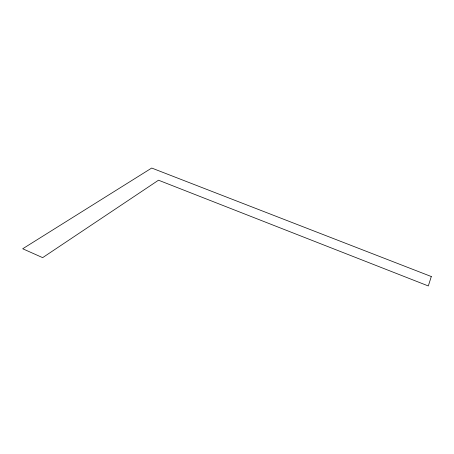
<?xml version="1.0" encoding="UTF-8"?>
<svg xmlns="http://www.w3.org/2000/svg" width="454" height="454" viewBox="0 0 454 454"><rect width="100%" height="100%" fill="white"/><g stroke="black" fill="none" stroke-linecap="round" stroke-linejoin="round"><path stroke-width="0.68" d="M431.3 276.531L428.315 285.958L158.508 180.21L42.653 257.645L22.7 248.764L151.715 168.042L431.3 276.531"/></g></svg>
